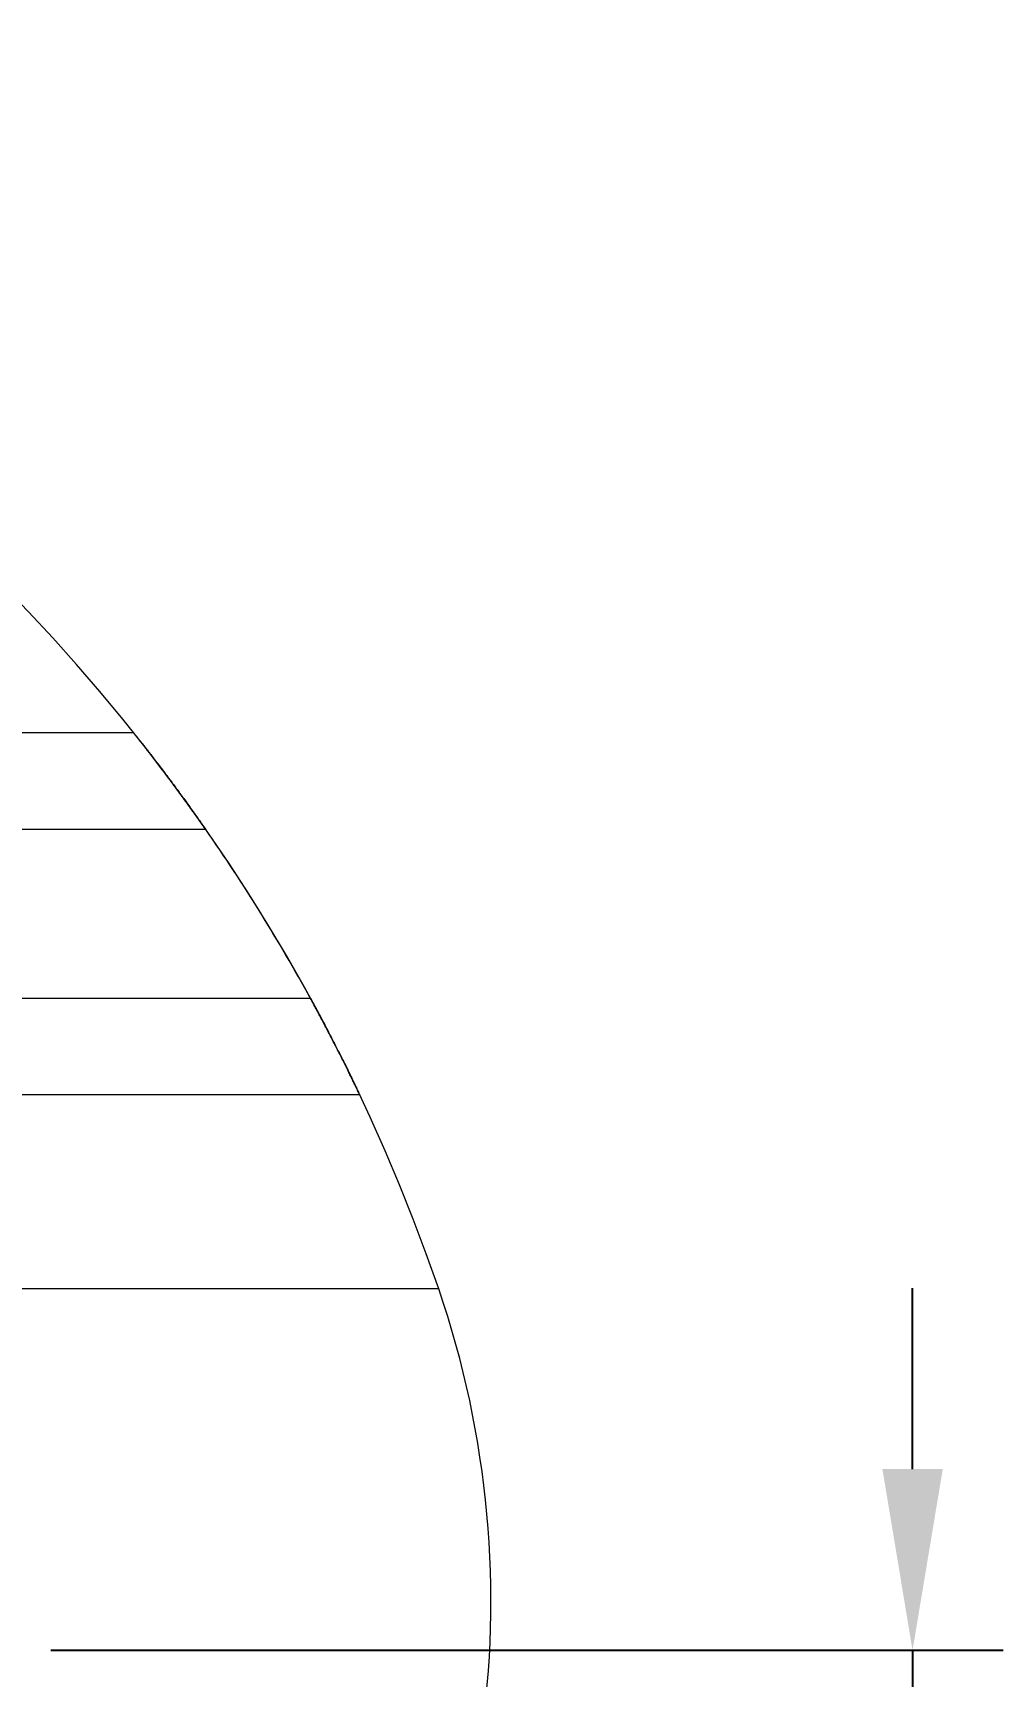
# Paper-space layout 'Presentación1' of a CAD drawing. Header units: millimetres. Extents: x 455 to 9071, y 15 to 4053.
# Drawn here: x 818.34 to 831.74, y 168.36 to 191.05 of the extents above; entities that cross this region are included whole.
import ezdxf

# ---------------------------------------------------------------- set-up
doc = ezdxf.new("R2010")
doc.units = ezdxf.units.MM
doc.layers.get('0').update_dxf_attribs({"color": 1})
doc.layers.add('Cotas', color=6, linetype='Continuous', lineweight=5)
doc.styles.get("Standard").update_dxf_attribs({"font": 'arial.ttf'})
doc.dimstyles.new('ISO-25', dxfattribs={"dimtxt": 2.5, "dimasz": 2.5, "dimexe": 1.25, "dimexo": 0.625, "dimtad": 1, "dimlfac": 0.15, "dimtxsty": 'Standard', "dimcen": 2.5, "dimadec": 0, "dimazin": 0, "dimtfac": 1, "dimtmove": 0, "dimatfit": 3, "dimfxl": 1, "dimarcsym": 0})

# ---------------------------------------------------------------- blocks, each defined once
blk = doc.blocks.new('*D12')
at = {"layer": 'Cotas', "color": 0, "lineweight": -2, "transparency": 16777216}
for p, q in [((830.488, 171.22), (830.488, 173.72)), ((818.592, 168.72), (831.738, 168.72)), ((830.488, 168.72), (830.488, 166.053)), ((817.732, 166.053), (831.738, 166.053)), ((830.488, 163.553), (830.488, 155.252))]:
    blk.add_line(p, q, dxfattribs=at)
at = {"layer": 'Cotas', "color": 0, "transparency": 16777216}
for points in [[(830.072, 171.22), (830.905, 171.22), (830.488, 168.72)], [(830.072, 163.553), (830.905, 163.553), (830.488, 166.053)]]:
    blk.add_solid(points, dxfattribs=at)
at = {"layer": 'Defpoints', "color": 0, "transparency": 16777216}
for p in [(817.967, 168.72, -2037.069), (817.107, 166.053, -2037.069), (830.488, 166.053)]:
    blk.add_point(p, dxfattribs=at)
at = {"layer": 'Cotas', "color": 0, "transparency": 16777216, "insert": (828.361, 158.153), "char_height": 2.5, "attachment_point": 5, "rotation": 90}
blk.add_mtext('0,3', dxfattribs=at)

psp = doc.layouts.new('Presentación1')

# ---------------------------------------------------------------- linework, layer by layer
at = {"linetype": 'Continuous', "lineweight": 15}
for p, q in [((819.737, 181.387, -2037.069), (813.528, 181.387, -2037.069)), ((820.731, 180.053, -2037.069), (814.578, 180.053, -2037.069)), ((822.176, 177.72, -2037.069), (815.997, 177.72, -2037.069)), ((822.857, 176.387, -2037.069), (816.612, 176.387, -2037.069)), ((823.946, 173.711, -2037.069), (804.667, 173.711, -2037.069)), ((823.946, 173.711, -2037.069), (804.667, 173.711, -2037.069))]:
    psp.add_line(p, q, dxfattribs=at)
for centre, radius, start, end in [((799.667, 165.387, -2037.069), 25.667, 18.9246, 161.0754), ((799.667, 165.387, -2037.069), 25.667, 18.9246, 161.0754), ((799.667, 165.387, -2037.069), 25.667, 28.7193, 34.8499), ((799.667, 165.387, -2037.069), 25.667, 28.7193, 34.8499), ((799.667, 165.387, -2037.069), 25.667, 28.7193, 34.8499), ((799.667, 165.387, -2037.069), 25.667, 28.7193, 34.8499), ((799.667, 165.387, -2037.069), 25.667, 28.7193, 34.8499), ((799.667, 165.387, -2037.069), 25.667, 28.7193, 34.8499), ((799.667, 165.387, -2037.069), 25.667, 28.7193, 34.8499), ((799.667, 165.387, -2037.069), 25.667, 28.7193, 34.8499), ((799.667, 165.387, -2037.069), 25.667, 28.7193, 34.8499), ((799.667, 165.387, -2037.069), 25.667, 28.7193, 34.8499), ((799.667, 165.387, -2037.069), 25.667, 28.7193, 34.8499), ((799.667, 165.387, -2037.069), 25.667, 28.7193, 34.8499), ((799.667, 165.387, -2037.069), 25.667, 28.7193, 34.8499), ((799.667, 165.387, -2037.069), 25.667, 28.7193, 34.8499), ((811.334, 169.387, -2037.069), 13.333, 270, 18.9246), ((811.334, 169.387, -2037.069), 13.333, 270, 18.9246)]:
    psp.add_arc(centre, radius, start, end, dxfattribs=at)
for points, knots in [([(820.731, 180.053, -2037.069), (820.709, 180.084, -2037.069), (820.667, 180.145, -2037.069), (820.602, 180.236, -2037.069), (820.538, 180.327, -2037.069), (820.472, 180.417, -2037.069), (820.407, 180.508, -2037.069), (820.343, 180.594, -2037.069), (820.282, 180.678, -2037.069), (820.223, 180.757, -2037.069), (820.164, 180.835, -2037.069), (820.107, 180.911, -2037.069), (820.051, 180.984, -2037.069), (819.998, 181.053, -2037.069), (819.95, 181.116, -2037.069), (819.91, 181.167, -2037.069), (819.877, 181.209, -2037.069), (819.851, 181.242, -2037.069), (819.827, 181.272, -2037.069), (819.806, 181.299, -2037.069), (819.787, 181.323, -2037.069), (819.771, 181.343, -2037.069), (819.758, 181.36, -2037.069), (819.747, 181.373, -2037.069), (819.741, 181.381, -2037.069), (819.737, 181.386, -2037.069), (819.737, 181.386, -2037.069), (819.737, 181.387, -2037.069)], [0, 0, 0, 0, 0.047362, 0.094761, 0.142124, 0.190916, 0.239748, 0.288538, 0.334892, 0.381286, 0.427635, 0.47571, 0.523838, 0.571902, 0.618188, 0.66447, 0.696129, 0.727813, 0.759468, 0.790381, 0.821322, 0.852231, 0.884384, 0.916575, 0.948725, 0.974319, 1, 1, 1, 1]), ([(819.737, 181.387, -2037.069), (819.737, 181.386, -2037.069), (819.737, 181.386, -2037.069), (819.741, 181.381, -2037.069), (819.747, 181.373, -2037.069), (819.757, 181.361, -2037.069), (819.771, 181.344, -2037.069), (819.79, 181.319, -2037.069), (819.814, 181.289, -2037.069), (819.842, 181.254, -2037.069), (819.874, 181.213, -2037.069), (819.91, 181.166, -2037.069), (819.95, 181.115, -2037.069), (819.996, 181.056, -2037.069), (820.046, 180.99, -2037.069), (820.102, 180.917, -2037.069), (820.162, 180.839, -2037.069), (820.219, 180.762, -2037.069), (820.273, 180.69, -2037.069), (820.324, 180.621, -2037.069), (820.375, 180.551, -2037.069), (820.428, 180.479, -2037.069), (820.482, 180.405, -2037.069), (820.534, 180.332, -2037.069), (820.584, 180.262, -2037.069), (820.633, 180.193, -2037.069), (820.682, 180.123, -2037.069), (820.714, 180.077, -2037.069), (820.731, 180.053, -2037.069)], [0, 0, 0, 0, 0.027139, 0.054278, 0.081828, 0.109378, 0.146477, 0.183577, 0.221583, 0.259591, 0.300235, 0.340882, 0.382368, 0.423858, 0.472177, 0.520499, 0.569779, 0.619061, 0.658068, 0.697099, 0.736108, 0.775965, 0.815844, 0.855701, 0.891644, 0.927586, 0.963793, 1, 1, 1, 1]), ([(820.731, 180.053, -2037.069), (820.709, 180.084, -2037.069), (820.667, 180.145, -2037.069), (820.602, 180.236, -2037.069), (820.538, 180.327, -2037.069), (820.472, 180.417, -2037.069), (820.407, 180.508, -2037.069), (820.343, 180.594, -2037.069), (820.282, 180.678, -2037.069), (820.223, 180.757, -2037.069), (820.164, 180.835, -2037.069), (820.107, 180.911, -2037.069), (820.051, 180.984, -2037.069), (819.998, 181.053, -2037.069), (819.95, 181.116, -2037.069), (819.91, 181.167, -2037.069), (819.877, 181.209, -2037.069), (819.851, 181.242, -2037.069), (819.827, 181.272, -2037.069), (819.806, 181.299, -2037.069), (819.787, 181.323, -2037.069), (819.771, 181.343, -2037.069), (819.758, 181.36, -2037.069), (819.747, 181.373, -2037.069), (819.741, 181.381, -2037.069), (819.737, 181.386, -2037.069), (819.737, 181.386, -2037.069), (819.737, 181.387, -2037.069)], [0, 0, 0, 0, 0.047362, 0.094761, 0.142124, 0.190916, 0.239749, 0.288537, 0.334893, 0.381286, 0.427635, 0.47571, 0.523838, 0.571902, 0.618189, 0.66447, 0.696129, 0.727813, 0.759468, 0.790382, 0.821322, 0.852232, 0.884384, 0.916576, 0.948724, 0.97432, 1, 1, 1, 1]), ([(819.737, 181.387, -2037.069), (819.737, 181.386, -2037.069), (819.737, 181.386, -2037.069), (819.741, 181.381, -2037.069), (819.747, 181.373, -2037.069), (819.757, 181.361, -2037.069), (819.771, 181.344, -2037.069), (819.79, 181.319, -2037.069), (819.814, 181.289, -2037.069), (819.842, 181.254, -2037.069), (819.874, 181.213, -2037.069), (819.91, 181.166, -2037.069), (819.95, 181.115, -2037.069), (819.996, 181.056, -2037.069), (820.046, 180.99, -2037.069), (820.102, 180.917, -2037.069), (820.162, 180.839, -2037.069), (820.219, 180.762, -2037.069), (820.273, 180.69, -2037.069), (820.324, 180.621, -2037.069), (820.375, 180.551, -2037.069), (820.428, 180.479, -2037.069), (820.482, 180.405, -2037.069), (820.534, 180.332, -2037.069), (820.584, 180.262, -2037.069), (820.633, 180.193, -2037.069), (820.682, 180.123, -2037.069), (820.714, 180.077, -2037.069), (820.731, 180.053, -2037.069)], [0, 0, 0, 0, 0.027137, 0.054277, 0.081827, 0.109378, 0.146476, 0.183577, 0.221582, 0.25959, 0.300234, 0.340882, 0.382368, 0.423858, 0.472176, 0.520499, 0.569779, 0.619061, 0.658067, 0.697099, 0.736108, 0.775964, 0.815844, 0.855701, 0.891644, 0.927586, 0.963793, 1, 1, 1, 1]), ([(820.731, 180.053, -2037.069), (820.709, 180.084, -2037.069), (820.667, 180.145, -2037.069), (820.602, 180.236, -2037.069), (820.538, 180.327, -2037.069), (820.472, 180.417, -2037.069), (820.407, 180.508, -2037.069), (820.343, 180.594, -2037.069), (820.282, 180.678, -2037.069), (820.223, 180.757, -2037.069), (820.164, 180.835, -2037.069), (820.107, 180.911, -2037.069), (820.051, 180.984, -2037.069), (819.998, 181.053, -2037.069), (819.95, 181.116, -2037.069), (819.91, 181.167, -2037.069), (819.877, 181.209, -2037.069), (819.851, 181.242, -2037.069), (819.827, 181.272, -2037.069), (819.806, 181.299, -2037.069), (819.787, 181.323, -2037.069), (819.771, 181.343, -2037.069), (819.758, 181.36, -2037.069), (819.747, 181.373, -2037.069), (819.741, 181.381, -2037.069), (819.737, 181.386, -2037.069), (819.737, 181.386, -2037.069), (819.737, 181.387, -2037.069)], [0, 0, 0, 0, 0.047362, 0.094761, 0.142124, 0.190916, 0.239749, 0.288537, 0.334893, 0.381286, 0.427635, 0.47571, 0.523838, 0.571902, 0.618189, 0.66447, 0.696129, 0.727813, 0.759468, 0.790382, 0.821322, 0.852232, 0.884384, 0.916576, 0.948724, 0.97432, 1, 1, 1, 1]), ([(819.737, 181.387, -2037.069), (819.737, 181.386, -2037.069), (819.737, 181.386, -2037.069), (819.741, 181.381, -2037.069), (819.747, 181.373, -2037.069), (819.757, 181.361, -2037.069), (819.771, 181.344, -2037.069), (819.79, 181.319, -2037.069), (819.814, 181.289, -2037.069), (819.842, 181.254, -2037.069), (819.874, 181.213, -2037.069), (819.91, 181.166, -2037.069), (819.95, 181.115, -2037.069), (819.996, 181.056, -2037.069), (820.046, 180.99, -2037.069), (820.102, 180.917, -2037.069), (820.162, 180.839, -2037.069), (820.219, 180.762, -2037.069), (820.273, 180.69, -2037.069), (820.324, 180.621, -2037.069), (820.375, 180.551, -2037.069), (820.428, 180.479, -2037.069), (820.482, 180.405, -2037.069), (820.534, 180.332, -2037.069), (820.584, 180.262, -2037.069), (820.633, 180.193, -2037.069), (820.682, 180.123, -2037.069), (820.714, 180.077, -2037.069), (820.731, 180.053, -2037.069)], [0, 0, 0, 0, 0.027137, 0.054277, 0.081827, 0.109378, 0.146476, 0.183577, 0.221582, 0.25959, 0.300234, 0.340882, 0.382368, 0.423858, 0.472176, 0.520499, 0.569779, 0.619061, 0.658067, 0.697099, 0.736108, 0.775964, 0.815844, 0.855701, 0.891644, 0.927586, 0.963793, 1, 1, 1, 1]), ([(819.737, 181.387, -2037.069), (819.737, 181.386, -2037.069), (819.737, 181.386, -2037.069), (819.741, 181.381, -2037.069), (819.747, 181.373, -2037.069), (819.757, 181.361, -2037.069), (819.771, 181.344, -2037.069), (819.79, 181.319, -2037.069), (819.814, 181.289, -2037.069), (819.842, 181.254, -2037.069), (819.874, 181.213, -2037.069), (819.91, 181.166, -2037.069), (819.95, 181.115, -2037.069), (819.996, 181.056, -2037.069), (820.046, 180.99, -2037.069), (820.102, 180.917, -2037.069), (820.162, 180.839, -2037.069), (820.219, 180.762, -2037.069), (820.273, 180.69, -2037.069), (820.324, 180.621, -2037.069), (820.375, 180.551, -2037.069), (820.428, 180.479, -2037.069), (820.482, 180.405, -2037.069), (820.534, 180.332, -2037.069), (820.584, 180.262, -2037.069), (820.633, 180.193, -2037.069), (820.682, 180.123, -2037.069), (820.714, 180.077, -2037.069), (820.731, 180.053, -2037.069)], [0, 0, 0, 0, 0.027139, 0.054277, 0.081827, 0.109377, 0.146475, 0.183578, 0.221583, 0.25959, 0.300234, 0.340883, 0.382368, 0.423858, 0.472177, 0.520499, 0.569778, 0.619061, 0.658067, 0.697099, 0.736108, 0.775964, 0.815844, 0.855701, 0.891644, 0.927586, 0.963793, 1, 1, 1, 1]), ([(820.731, 180.053, -2037.069), (820.709, 180.084, -2037.069), (820.667, 180.145, -2037.069), (820.602, 180.236, -2037.069), (820.538, 180.327, -2037.069), (820.472, 180.417, -2037.069), (820.407, 180.508, -2037.069), (820.343, 180.594, -2037.069), (820.282, 180.678, -2037.069), (820.223, 180.757, -2037.069), (820.164, 180.835, -2037.069), (820.107, 180.911, -2037.069), (820.051, 180.984, -2037.069), (819.998, 181.053, -2037.069), (819.95, 181.116, -2037.069), (819.91, 181.167, -2037.069), (819.877, 181.209, -2037.069), (819.851, 181.242, -2037.069), (819.827, 181.272, -2037.069), (819.806, 181.299, -2037.069), (819.787, 181.323, -2037.069), (819.771, 181.343, -2037.069), (819.758, 181.36, -2037.069), (819.747, 181.373, -2037.069), (819.741, 181.381, -2037.069), (819.737, 181.386, -2037.069), (819.737, 181.386, -2037.069), (819.737, 181.387, -2037.069)], [0, 0, 0, 0, 0.0473616, 0.0947614, 0.1421239, 0.1909159, 0.2397489, 0.2885374, 0.3348931, 0.3812856, 0.4276354, 0.4757103, 0.5238387, 0.5719021, 0.6181897, 0.6644704, 0.6961305, 0.7278141, 0.759469, 0.7903815, 0.8213233, 0.8522302, 0.8843852, 0.916577, 0.9487244, 0.97432, 1, 1, 1, 1]), ([(819.737, 181.387, -2037.069), (819.737, 181.386, -2037.069), (819.737, 181.386, -2037.069), (819.741, 181.381, -2037.069), (819.747, 181.373, -2037.069), (819.757, 181.361, -2037.069), (819.771, 181.344, -2037.069), (819.79, 181.319, -2037.069), (819.814, 181.289, -2037.069), (819.842, 181.254, -2037.069), (819.874, 181.213, -2037.069), (819.91, 181.166, -2037.069), (819.95, 181.115, -2037.069), (819.996, 181.056, -2037.069), (820.046, 180.99, -2037.069), (820.102, 180.917, -2037.069), (820.162, 180.839, -2037.069), (820.219, 180.762, -2037.069), (820.273, 180.69, -2037.069), (820.324, 180.621, -2037.069), (820.375, 180.551, -2037.069), (820.428, 180.479, -2037.069), (820.482, 180.405, -2037.069), (820.534, 180.332, -2037.069), (820.584, 180.262, -2037.069), (820.633, 180.193, -2037.069), (820.682, 180.123, -2037.069), (820.714, 180.077, -2037.069), (820.731, 180.053, -2037.069)], [0, 0, 0, 0, 0.027137, 0.054277, 0.081827, 0.109378, 0.146476, 0.183577, 0.221582, 0.25959, 0.300234, 0.340882, 0.382368, 0.423858, 0.472176, 0.520499, 0.569779, 0.619061, 0.658067, 0.697099, 0.736108, 0.775964, 0.815844, 0.855701, 0.891644, 0.927586, 0.963793, 1, 1, 1, 1]), ([(819.737, 181.387, -2037.069), (819.737, 181.386, -2037.069), (819.737, 181.386, -2037.069), (819.741, 181.381, -2037.069), (819.747, 181.373, -2037.069), (819.757, 181.361, -2037.069), (819.771, 181.344, -2037.069), (819.79, 181.319, -2037.069), (819.814, 181.289, -2037.069), (819.842, 181.254, -2037.069), (819.874, 181.213, -2037.069), (819.91, 181.166, -2037.069), (819.95, 181.115, -2037.069), (819.996, 181.056, -2037.069), (820.046, 180.99, -2037.069), (820.102, 180.917, -2037.069), (820.162, 180.839, -2037.069), (820.219, 180.762, -2037.069), (820.273, 180.69, -2037.069), (820.324, 180.621, -2037.069), (820.375, 180.551, -2037.069), (820.428, 180.479, -2037.069), (820.482, 180.405, -2037.069), (820.534, 180.332, -2037.069), (820.584, 180.262, -2037.069), (820.633, 180.193, -2037.069), (820.682, 180.123, -2037.069), (820.714, 180.077, -2037.069), (820.731, 180.053, -2037.069)], [0, 0, 0, 0, 0.0271382, 0.0542773, 0.0818273, 0.1093779, 0.1464764, 0.1835767, 0.2215821, 0.2595907, 0.3002342, 0.3408818, 0.3823684, 0.4238582, 0.4721763, 0.5204986, 0.5697783, 0.6190611, 0.6580676, 0.697099, 0.7361081, 0.7759645, 0.8158438, 0.8557012, 0.8916439, 0.9275865, 0.9637934, 1, 1, 1, 1]), ([(819.737, 181.387, -2037.069), (819.737, 181.386, -2037.069), (819.737, 181.386, -2037.069), (819.741, 181.381, -2037.069), (819.747, 181.373, -2037.069), (819.757, 181.361, -2037.069), (819.771, 181.344, -2037.069), (819.79, 181.319, -2037.069), (819.814, 181.289, -2037.069), (819.842, 181.254, -2037.069), (819.874, 181.213, -2037.069), (819.91, 181.166, -2037.069), (819.95, 181.115, -2037.069), (819.996, 181.056, -2037.069), (820.046, 180.99, -2037.069), (820.102, 180.917, -2037.069), (820.162, 180.839, -2037.069), (820.219, 180.762, -2037.069), (820.273, 180.69, -2037.069), (820.324, 180.621, -2037.069), (820.375, 180.551, -2037.069), (820.428, 180.479, -2037.069), (820.482, 180.405, -2037.069), (820.534, 180.332, -2037.069), (820.584, 180.262, -2037.069), (820.633, 180.193, -2037.069), (820.682, 180.123, -2037.069), (820.714, 180.077, -2037.069), (820.731, 180.053, -2037.069)], [0, 0, 0, 0, 0.027139, 0.054277, 0.081827, 0.109378, 0.146477, 0.183577, 0.221583, 0.259591, 0.300235, 0.340882, 0.382369, 0.423858, 0.472176, 0.520499, 0.569779, 0.619061, 0.658068, 0.697099, 0.736108, 0.775965, 0.815844, 0.855701, 0.891644, 0.927586, 0.963793, 1, 1, 1, 1]), ([(820.731, 180.053, -2037.069), (820.709, 180.084, -2037.069), (820.667, 180.145, -2037.069), (820.602, 180.236, -2037.069), (820.538, 180.327, -2037.069), (820.472, 180.417, -2037.069), (820.407, 180.508, -2037.069), (820.343, 180.594, -2037.069), (820.282, 180.678, -2037.069), (820.223, 180.757, -2037.069), (820.164, 180.835, -2037.069), (820.107, 180.911, -2037.069), (820.051, 180.984, -2037.069), (819.998, 181.053, -2037.069), (819.95, 181.116, -2037.069), (819.91, 181.167, -2037.069), (819.877, 181.209, -2037.069), (819.851, 181.242, -2037.069), (819.827, 181.272, -2037.069), (819.806, 181.299, -2037.069), (819.787, 181.323, -2037.069), (819.771, 181.343, -2037.069), (819.758, 181.36, -2037.069), (819.747, 181.373, -2037.069), (819.741, 181.381, -2037.069), (819.737, 181.386, -2037.069), (819.737, 181.386, -2037.069), (819.737, 181.387, -2037.069)], [0, 0, 0, 0, 0.047362, 0.094761, 0.142124, 0.190916, 0.239749, 0.288537, 0.334893, 0.381286, 0.427635, 0.47571, 0.523838, 0.571902, 0.618189, 0.66447, 0.696129, 0.727813, 0.759468, 0.790382, 0.821322, 0.852232, 0.884384, 0.916576, 0.948724, 0.97432, 1, 1, 1, 1]), ([(820.731, 180.053, -2037.069), (820.709, 180.084, -2037.069), (820.667, 180.145, -2037.069), (820.602, 180.236, -2037.069), (820.538, 180.327, -2037.069), (820.472, 180.417, -2037.069), (820.407, 180.508, -2037.069), (820.343, 180.594, -2037.069), (820.282, 180.678, -2037.069), (820.223, 180.757, -2037.069), (820.164, 180.835, -2037.069), (820.107, 180.911, -2037.069), (820.051, 180.984, -2037.069), (819.998, 181.053, -2037.069), (819.95, 181.116, -2037.069), (819.91, 181.167, -2037.069), (819.877, 181.209, -2037.069), (819.851, 181.242, -2037.069), (819.827, 181.272, -2037.069), (819.806, 181.299, -2037.069), (819.787, 181.323, -2037.069), (819.771, 181.343, -2037.069), (819.758, 181.36, -2037.069), (819.747, 181.373, -2037.069), (819.741, 181.381, -2037.069), (819.737, 181.386, -2037.069), (819.737, 181.386, -2037.069), (819.737, 181.387, -2037.069)], [0, 0, 0, 0, 0.047362, 0.094761, 0.142124, 0.190916, 0.239748, 0.288538, 0.334892, 0.381286, 0.427635, 0.47571, 0.523838, 0.571901, 0.618188, 0.664469, 0.69613, 0.727813, 0.759467, 0.79038, 0.821322, 0.85223, 0.884384, 0.916574, 0.948724, 0.974319, 1, 1, 1, 1]), ([(820.731, 180.053, -2037.069), (820.709, 180.084, -2037.069), (820.667, 180.145, -2037.069), (820.602, 180.236, -2037.069), (820.538, 180.327, -2037.069), (820.472, 180.417, -2037.069), (820.407, 180.508, -2037.069), (820.343, 180.594, -2037.069), (820.282, 180.678, -2037.069), (820.223, 180.757, -2037.069), (820.164, 180.835, -2037.069), (820.107, 180.911, -2037.069), (820.051, 180.984, -2037.069), (819.998, 181.053, -2037.069), (819.95, 181.116, -2037.069), (819.91, 181.167, -2037.069), (819.877, 181.209, -2037.069), (819.851, 181.242, -2037.069), (819.827, 181.272, -2037.069), (819.806, 181.299, -2037.069), (819.787, 181.323, -2037.069), (819.771, 181.343, -2037.069), (819.758, 181.36, -2037.069), (819.747, 181.373, -2037.069), (819.741, 181.381, -2037.069), (819.737, 181.386, -2037.069), (819.737, 181.386, -2037.069), (819.737, 181.387, -2037.069)], [0, 0, 0, 0, 0.047362, 0.094761, 0.142124, 0.190916, 0.239748, 0.288538, 0.334892, 0.381286, 0.427635, 0.47571, 0.523838, 0.571902, 0.618188, 0.66447, 0.696129, 0.727813, 0.759468, 0.790381, 0.821322, 0.852231, 0.884384, 0.916575, 0.948725, 0.97432, 1, 1, 1, 1]), ([(822.176, 177.72, -2037.069), (822.191, 177.693, -2037.069), (822.221, 177.639, -2037.069), (822.264, 177.559, -2037.069), (822.308, 177.478, -2037.069), (822.351, 177.396, -2037.069), (822.394, 177.315, -2037.069), (822.435, 177.236, -2037.069), (822.475, 177.159, -2037.069), (822.514, 177.084, -2037.069), (822.551, 177.01, -2037.069), (822.588, 176.938, -2037.069), (822.623, 176.868, -2037.069), (822.655, 176.804, -2037.069), (822.684, 176.746, -2037.069), (822.709, 176.693, -2037.069), (822.734, 176.643, -2037.069), (822.757, 176.596, -2037.069), (822.778, 176.553, -2037.069), (822.796, 176.516, -2037.069), (822.81, 176.485, -2037.069), (822.823, 176.459, -2037.069), (822.833, 176.437, -2037.069), (822.842, 176.418, -2037.069), (822.849, 176.403, -2037.069), (822.854, 176.394, -2037.069), (822.857, 176.388, -2037.069), (822.857, 176.387, -2037.069), (822.857, 176.387, -2037.069)], [0, 0, 0, 0, 0.041279, 0.082587, 0.123864, 0.166303, 0.208775, 0.251211, 0.292522, 0.333867, 0.375175, 0.417922, 0.460712, 0.503455, 0.541102, 0.578783, 0.616428, 0.655468, 0.69455, 0.733588, 0.766951, 0.800342, 0.833704, 0.868214, 0.902758, 0.937267, 0.968581, 1, 1, 1, 1]), ([(822.857, 176.387, -2037.069), (822.857, 176.387, -2037.069), (822.856, 176.388, -2037.069), (822.852, 176.398, -2037.069), (822.844, 176.414, -2037.069), (822.833, 176.438, -2037.069), (822.817, 176.47, -2037.069), (822.799, 176.51, -2037.069), (822.776, 176.555, -2037.069), (822.751, 176.608, -2037.069), (822.722, 176.666, -2037.069), (822.69, 176.732, -2037.069), (822.655, 176.804, -2037.069), (822.616, 176.882, -2037.069), (822.574, 176.965, -2037.069), (822.534, 177.044, -2037.069), (822.496, 177.117, -2037.069), (822.462, 177.183, -2037.069), (822.427, 177.251, -2037.069), (822.391, 177.321, -2037.069), (822.353, 177.392, -2037.069), (822.317, 177.46, -2037.069), (822.281, 177.527, -2037.069), (822.247, 177.591, -2037.069), (822.212, 177.655, -2037.069), (822.188, 177.698, -2037.069), (822.176, 177.72, -2037.069)], [0, 0, 0, 0, 0.039561, 0.079335, 0.12441, 0.169485, 0.215818, 0.262152, 0.308233, 0.354317, 0.401572, 0.448829, 0.498157, 0.547488, 0.598004, 0.648522, 0.684718, 0.72094, 0.757138, 0.794198, 0.831281, 0.868343, 0.901135, 0.933927, 0.966964, 1, 1, 1, 1]), ([(822.176, 177.72, -2037.069), (822.193, 177.69, -2037.069), (822.225, 177.631, -2037.069), (822.273, 177.542, -2037.069), (822.321, 177.453, -2037.069), (822.367, 177.367, -2037.069), (822.41, 177.283, -2037.069), (822.452, 177.204, -2037.069), (822.492, 177.125, -2037.069), (822.532, 177.047, -2037.069), (822.571, 176.971, -2037.069), (822.606, 176.901, -2037.069), (822.639, 176.836, -2037.069), (822.668, 176.776, -2037.069), (822.696, 176.72, -2037.069), (822.723, 176.666, -2037.069), (822.748, 176.615, -2037.069), (822.769, 176.571, -2037.069), (822.787, 176.533, -2037.069), (822.803, 176.501, -2037.069), (822.817, 176.472, -2037.069), (822.829, 176.447, -2037.069), (822.839, 176.425, -2037.069), (822.846, 176.41, -2037.069), (822.851, 176.399, -2037.069), (822.855, 176.392, -2037.069), (822.857, 176.387, -2037.069), (822.857, 176.387, -2037.069), (822.857, 176.387, -2037.069)], [0, 0, 0, 0, 0.045406, 0.090812, 0.136876, 0.18294, 0.225435, 0.267965, 0.310458, 0.354422, 0.398432, 0.442392, 0.481216, 0.520073, 0.558892, 0.599159, 0.639469, 0.67973, 0.71404, 0.748381, 0.78269, 0.81821, 0.853767, 0.889286, 0.916821, 0.944355, 0.972177, 1, 1, 1, 1]), ([(822.176, 177.72, -2037.069), (822.193, 177.69, -2037.069), (822.225, 177.631, -2037.069), (822.273, 177.542, -2037.069), (822.321, 177.453, -2037.069), (822.367, 177.367, -2037.069), (822.41, 177.283, -2037.069), (822.452, 177.204, -2037.069), (822.492, 177.125, -2037.069), (822.532, 177.047, -2037.069), (822.571, 176.971, -2037.069), (822.606, 176.901, -2037.069), (822.639, 176.836, -2037.069), (822.668, 176.776, -2037.069), (822.696, 176.72, -2037.069), (822.723, 176.666, -2037.069), (822.748, 176.615, -2037.069), (822.769, 176.571, -2037.069), (822.787, 176.533, -2037.069), (822.803, 176.501, -2037.069), (822.817, 176.472, -2037.069), (822.829, 176.447, -2037.069), (822.839, 176.425, -2037.069), (822.846, 176.41, -2037.069), (822.851, 176.399, -2037.069), (822.855, 176.392, -2037.069), (822.857, 176.387, -2037.069), (822.857, 176.387, -2037.069), (822.857, 176.387, -2037.069)], [0, 0, 0, 0, 0.045406, 0.090812, 0.136876, 0.18294, 0.225435, 0.267965, 0.310458, 0.354422, 0.398432, 0.442392, 0.481216, 0.520073, 0.558892, 0.599159, 0.639469, 0.67973, 0.71404, 0.748381, 0.78269, 0.81821, 0.853767, 0.889286, 0.916821, 0.944355, 0.972177, 1, 1, 1, 1]), ([(822.857, 176.387, -2037.069), (822.857, 176.387, -2037.069), (822.856, 176.388, -2037.069), (822.852, 176.398, -2037.069), (822.844, 176.414, -2037.069), (822.833, 176.438, -2037.069), (822.817, 176.47, -2037.069), (822.799, 176.51, -2037.069), (822.776, 176.555, -2037.069), (822.751, 176.608, -2037.069), (822.722, 176.666, -2037.069), (822.69, 176.732, -2037.069), (822.655, 176.804, -2037.069), (822.616, 176.882, -2037.069), (822.574, 176.965, -2037.069), (822.534, 177.044, -2037.069), (822.496, 177.117, -2037.069), (822.462, 177.183, -2037.069), (822.427, 177.251, -2037.069), (822.391, 177.321, -2037.069), (822.353, 177.392, -2037.069), (822.317, 177.46, -2037.069), (822.281, 177.527, -2037.069), (822.247, 177.591, -2037.069), (822.212, 177.655, -2037.069), (822.188, 177.698, -2037.069), (822.176, 177.72, -2037.069)], [0, 0, 0, 0, 0.0395604, 0.0793354, 0.1244089, 0.1694844, 0.2158177, 0.2621518, 0.308234, 0.3543165, 0.4015714, 0.4488284, 0.4981574, 0.5474884, 0.5980036, 0.6485215, 0.6847179, 0.7209395, 0.7571381, 0.7941978, 0.8312815, 0.8683428, 0.9011346, 0.9339272, 0.9669637, 1, 1, 1, 1]), ([(822.857, 176.387, -2037.069), (822.857, 176.387, -2037.069), (822.856, 176.388, -2037.069), (822.852, 176.398, -2037.069), (822.844, 176.414, -2037.069), (822.833, 176.438, -2037.069), (822.817, 176.47, -2037.069), (822.799, 176.51, -2037.069), (822.776, 176.555, -2037.069), (822.751, 176.608, -2037.069), (822.722, 176.666, -2037.069), (822.69, 176.732, -2037.069), (822.655, 176.804, -2037.069), (822.616, 176.882, -2037.069), (822.574, 176.965, -2037.069), (822.534, 177.044, -2037.069), (822.496, 177.117, -2037.069), (822.462, 177.183, -2037.069), (822.427, 177.251, -2037.069), (822.391, 177.321, -2037.069), (822.353, 177.392, -2037.069), (822.317, 177.46, -2037.069), (822.281, 177.527, -2037.069), (822.247, 177.591, -2037.069), (822.212, 177.655, -2037.069), (822.188, 177.698, -2037.069), (822.176, 177.72, -2037.069)], [0, 0, 0, 0, 0.0395604, 0.0793354, 0.1244089, 0.1694844, 0.2158177, 0.2621518, 0.308234, 0.3543165, 0.4015714, 0.4488284, 0.4981574, 0.5474884, 0.5980036, 0.6485215, 0.6847179, 0.7209395, 0.7571381, 0.7941978, 0.8312815, 0.8683428, 0.9011346, 0.9339272, 0.9669637, 1, 1, 1, 1]), ([(822.857, 176.387, -2037.069), (822.857, 176.387, -2037.069), (822.856, 176.388, -2037.069), (822.852, 176.398, -2037.069), (822.844, 176.414, -2037.069), (822.833, 176.438, -2037.069), (822.817, 176.47, -2037.069), (822.799, 176.51, -2037.069), (822.776, 176.555, -2037.069), (822.751, 176.608, -2037.069), (822.722, 176.666, -2037.069), (822.69, 176.732, -2037.069), (822.655, 176.804, -2037.069), (822.616, 176.882, -2037.069), (822.574, 176.965, -2037.069), (822.534, 177.044, -2037.069), (822.496, 177.117, -2037.069), (822.462, 177.183, -2037.069), (822.427, 177.251, -2037.069), (822.391, 177.321, -2037.069), (822.353, 177.392, -2037.069), (822.317, 177.46, -2037.069), (822.281, 177.527, -2037.069), (822.247, 177.591, -2037.069), (822.212, 177.655, -2037.069), (822.188, 177.698, -2037.069), (822.176, 177.72, -2037.069)], [0, 0, 0, 0, 0.0395604, 0.0793354, 0.1244089, 0.1694844, 0.2158177, 0.2621518, 0.308234, 0.3543165, 0.4015714, 0.4488284, 0.4981574, 0.5474884, 0.5980036, 0.6485215, 0.6847179, 0.7209395, 0.7571381, 0.7941978, 0.8312815, 0.8683428, 0.9011346, 0.9339272, 0.9669637, 1, 1, 1, 1]), ([(822.176, 177.72, -2037.069), (822.193, 177.69, -2037.069), (822.225, 177.631, -2037.069), (822.273, 177.542, -2037.069), (822.321, 177.453, -2037.069), (822.367, 177.367, -2037.069), (822.41, 177.283, -2037.069), (822.452, 177.204, -2037.069), (822.492, 177.125, -2037.069), (822.532, 177.047, -2037.069), (822.571, 176.971, -2037.069), (822.606, 176.901, -2037.069), (822.639, 176.836, -2037.069), (822.668, 176.776, -2037.069), (822.696, 176.72, -2037.069), (822.723, 176.666, -2037.069), (822.748, 176.615, -2037.069), (822.769, 176.571, -2037.069), (822.787, 176.533, -2037.069), (822.803, 176.501, -2037.069), (822.817, 176.472, -2037.069), (822.829, 176.447, -2037.069), (822.839, 176.425, -2037.069), (822.846, 176.41, -2037.069), (822.851, 176.399, -2037.069), (822.855, 176.392, -2037.069), (822.857, 176.387, -2037.069), (822.857, 176.387, -2037.069), (822.857, 176.387, -2037.069)], [0, 0, 0, 0, 0.045406, 0.090812, 0.136876, 0.18294, 0.225435, 0.267965, 0.310457, 0.354422, 0.398432, 0.442392, 0.481216, 0.520073, 0.558892, 0.599158, 0.639469, 0.679731, 0.71404, 0.748382, 0.78269, 0.818211, 0.853767, 0.889285, 0.916821, 0.944355, 0.972177, 1, 1, 1, 1]), ([(822.176, 177.72, -2037.069), (822.191, 177.693, -2037.069), (822.221, 177.639, -2037.069), (822.264, 177.559, -2037.069), (822.308, 177.478, -2037.069), (822.351, 177.396, -2037.069), (822.394, 177.315, -2037.069), (822.435, 177.236, -2037.069), (822.475, 177.159, -2037.069), (822.514, 177.084, -2037.069), (822.551, 177.01, -2037.069), (822.588, 176.938, -2037.069), (822.623, 176.868, -2037.069), (822.655, 176.804, -2037.069), (822.684, 176.746, -2037.069), (822.709, 176.693, -2037.069), (822.734, 176.643, -2037.069), (822.757, 176.596, -2037.069), (822.778, 176.553, -2037.069), (822.796, 176.516, -2037.069), (822.81, 176.485, -2037.069), (822.823, 176.459, -2037.069), (822.833, 176.437, -2037.069), (822.842, 176.418, -2037.069), (822.849, 176.403, -2037.069), (822.854, 176.394, -2037.069), (822.857, 176.388, -2037.069), (822.857, 176.387, -2037.069), (822.857, 176.387, -2037.069)], [0, 0, 0, 0, 0.041279, 0.082587, 0.123864, 0.166303, 0.208775, 0.251211, 0.292522, 0.333867, 0.375175, 0.417922, 0.460713, 0.503455, 0.541103, 0.578784, 0.616428, 0.655469, 0.694552, 0.733588, 0.766951, 0.800343, 0.833704, 0.868214, 0.902758, 0.937268, 0.968582, 1, 1, 1, 1]), ([(822.857, 176.387, -2037.069), (822.857, 176.387, -2037.069), (822.856, 176.388, -2037.069), (822.852, 176.398, -2037.069), (822.844, 176.414, -2037.069), (822.833, 176.438, -2037.069), (822.817, 176.47, -2037.069), (822.799, 176.51, -2037.069), (822.776, 176.555, -2037.069), (822.751, 176.608, -2037.069), (822.722, 176.666, -2037.069), (822.69, 176.732, -2037.069), (822.655, 176.804, -2037.069), (822.616, 176.882, -2037.069), (822.574, 176.965, -2037.069), (822.534, 177.044, -2037.069), (822.496, 177.117, -2037.069), (822.462, 177.183, -2037.069), (822.427, 177.251, -2037.069), (822.391, 177.321, -2037.069), (822.353, 177.392, -2037.069), (822.317, 177.46, -2037.069), (822.281, 177.527, -2037.069), (822.247, 177.591, -2037.069), (822.212, 177.655, -2037.069), (822.188, 177.698, -2037.069), (822.176, 177.72, -2037.069)], [0, 0, 0, 0, 0.03956, 0.079334, 0.124409, 0.169484, 0.215816, 0.262152, 0.308234, 0.354317, 0.401572, 0.448828, 0.498158, 0.547488, 0.598004, 0.648522, 0.684719, 0.720939, 0.757138, 0.794197, 0.831281, 0.868343, 0.901135, 0.933927, 0.966964, 1, 1, 1, 1]), ([(822.176, 177.72, -2037.069), (822.191, 177.693, -2037.069), (822.221, 177.639, -2037.069), (822.264, 177.559, -2037.069), (822.308, 177.478, -2037.069), (822.351, 177.396, -2037.069), (822.394, 177.315, -2037.069), (822.435, 177.236, -2037.069), (822.475, 177.159, -2037.069), (822.514, 177.084, -2037.069), (822.551, 177.01, -2037.069), (822.588, 176.938, -2037.069), (822.623, 176.868, -2037.069), (822.655, 176.804, -2037.069), (822.684, 176.746, -2037.069), (822.709, 176.693, -2037.069), (822.734, 176.643, -2037.069), (822.757, 176.596, -2037.069), (822.778, 176.553, -2037.069), (822.796, 176.516, -2037.069), (822.81, 176.485, -2037.069), (822.823, 176.459, -2037.069), (822.833, 176.437, -2037.069), (822.842, 176.418, -2037.069), (822.849, 176.403, -2037.069), (822.854, 176.394, -2037.069), (822.857, 176.388, -2037.069), (822.857, 176.387, -2037.069), (822.857, 176.387, -2037.069)], [0, 0, 0, 0, 0.0412789, 0.0825872, 0.1238644, 0.1663029, 0.2087751, 0.2512109, 0.2925218, 0.3338667, 0.375175, 0.4179218, 0.4607122, 0.5034547, 0.5411027, 0.5787836, 0.6164276, 0.6554687, 0.694551, 0.7335879, 0.7669507, 0.8003428, 0.8337043, 0.868214, 0.9027585, 0.9372678, 0.9685812, 1, 1, 1, 1]), ([(822.857, 176.387, -2037.069), (822.857, 176.387, -2037.069), (822.856, 176.388, -2037.069), (822.852, 176.398, -2037.069), (822.844, 176.414, -2037.069), (822.833, 176.438, -2037.069), (822.817, 176.47, -2037.069), (822.799, 176.51, -2037.069), (822.776, 176.555, -2037.069), (822.751, 176.608, -2037.069), (822.722, 176.666, -2037.069), (822.69, 176.732, -2037.069), (822.655, 176.804, -2037.069), (822.616, 176.882, -2037.069), (822.574, 176.965, -2037.069), (822.534, 177.044, -2037.069), (822.496, 177.117, -2037.069), (822.462, 177.183, -2037.069), (822.427, 177.251, -2037.069), (822.391, 177.321, -2037.069), (822.353, 177.392, -2037.069), (822.317, 177.46, -2037.069), (822.281, 177.527, -2037.069), (822.247, 177.591, -2037.069), (822.212, 177.655, -2037.069), (822.188, 177.698, -2037.069), (822.176, 177.72, -2037.069)], [0, 0, 0, 0, 0.039562, 0.079335, 0.12441, 0.169486, 0.215818, 0.262153, 0.308234, 0.354318, 0.401572, 0.448829, 0.498157, 0.547488, 0.598004, 0.648521, 0.684718, 0.72094, 0.757138, 0.794198, 0.831282, 0.868343, 0.901135, 0.933927, 0.966964, 1, 1, 1, 1]), ([(822.176, 177.72, -2037.069), (822.191, 177.693, -2037.069), (822.221, 177.639, -2037.069), (822.264, 177.559, -2037.069), (822.308, 177.478, -2037.069), (822.351, 177.396, -2037.069), (822.394, 177.315, -2037.069), (822.435, 177.236, -2037.069), (822.475, 177.159, -2037.069), (822.514, 177.084, -2037.069), (822.551, 177.01, -2037.069), (822.588, 176.938, -2037.069), (822.623, 176.868, -2037.069), (822.655, 176.804, -2037.069), (822.684, 176.746, -2037.069), (822.709, 176.693, -2037.069), (822.734, 176.643, -2037.069), (822.757, 176.596, -2037.069), (822.778, 176.553, -2037.069), (822.796, 176.516, -2037.069), (822.81, 176.485, -2037.069), (822.823, 176.459, -2037.069), (822.833, 176.437, -2037.069), (822.842, 176.418, -2037.069), (822.849, 176.403, -2037.069), (822.854, 176.394, -2037.069), (822.857, 176.388, -2037.069), (822.857, 176.387, -2037.069), (822.857, 176.387, -2037.069)], [0, 0, 0, 0, 0.041279, 0.082587, 0.123864, 0.166303, 0.208775, 0.251211, 0.292522, 0.333867, 0.375175, 0.417922, 0.460712, 0.503455, 0.541102, 0.578783, 0.616428, 0.655468, 0.694551, 0.733588, 0.766951, 0.800342, 0.833704, 0.868214, 0.902758, 0.937267, 0.968581, 1, 1, 1, 1]), ([(822.857, 176.387, -2037.069), (822.857, 176.387, -2037.069), (822.856, 176.388, -2037.069), (822.852, 176.398, -2037.069), (822.844, 176.414, -2037.069), (822.833, 176.438, -2037.069), (822.817, 176.47, -2037.069), (822.799, 176.51, -2037.069), (822.776, 176.555, -2037.069), (822.751, 176.608, -2037.069), (822.722, 176.666, -2037.069), (822.69, 176.732, -2037.069), (822.655, 176.804, -2037.069), (822.616, 176.882, -2037.069), (822.574, 176.965, -2037.069), (822.534, 177.044, -2037.069), (822.496, 177.117, -2037.069), (822.462, 177.183, -2037.069), (822.427, 177.251, -2037.069), (822.391, 177.321, -2037.069), (822.353, 177.392, -2037.069), (822.317, 177.46, -2037.069), (822.281, 177.527, -2037.069), (822.247, 177.591, -2037.069), (822.212, 177.655, -2037.069), (822.188, 177.698, -2037.069), (822.176, 177.72, -2037.069)], [0, 0, 0, 0, 0.039561, 0.079335, 0.12441, 0.169485, 0.215818, 0.262152, 0.308234, 0.354317, 0.401572, 0.448829, 0.498157, 0.547488, 0.598004, 0.648521, 0.684718, 0.72094, 0.757138, 0.794198, 0.831281, 0.868343, 0.901135, 0.933927, 0.966964, 1, 1, 1, 1])]:
    psp.add_open_spline(points, degree=3, knots=knots, dxfattribs=at)

# ---------------------------------------------------------------- dimensions: what is measured, and where the dimension line sits
at = {"layer": 'Cotas'}
dim = psp.add_linear_dim(base=(830.488, 166.053), p1=(817.967, 168.72, -2037.069), p2=(817.107, 166.053, -2037.069), angle=90, text='0,3', dimstyle='ISO-25', dxfattribs=at)
dim.commit()
dim.dimension.update_dxf_attribs({"geometry": '*D12', "text_midpoint": (828.361, 158.153)})

doc.saveas('drawing.dxf')
